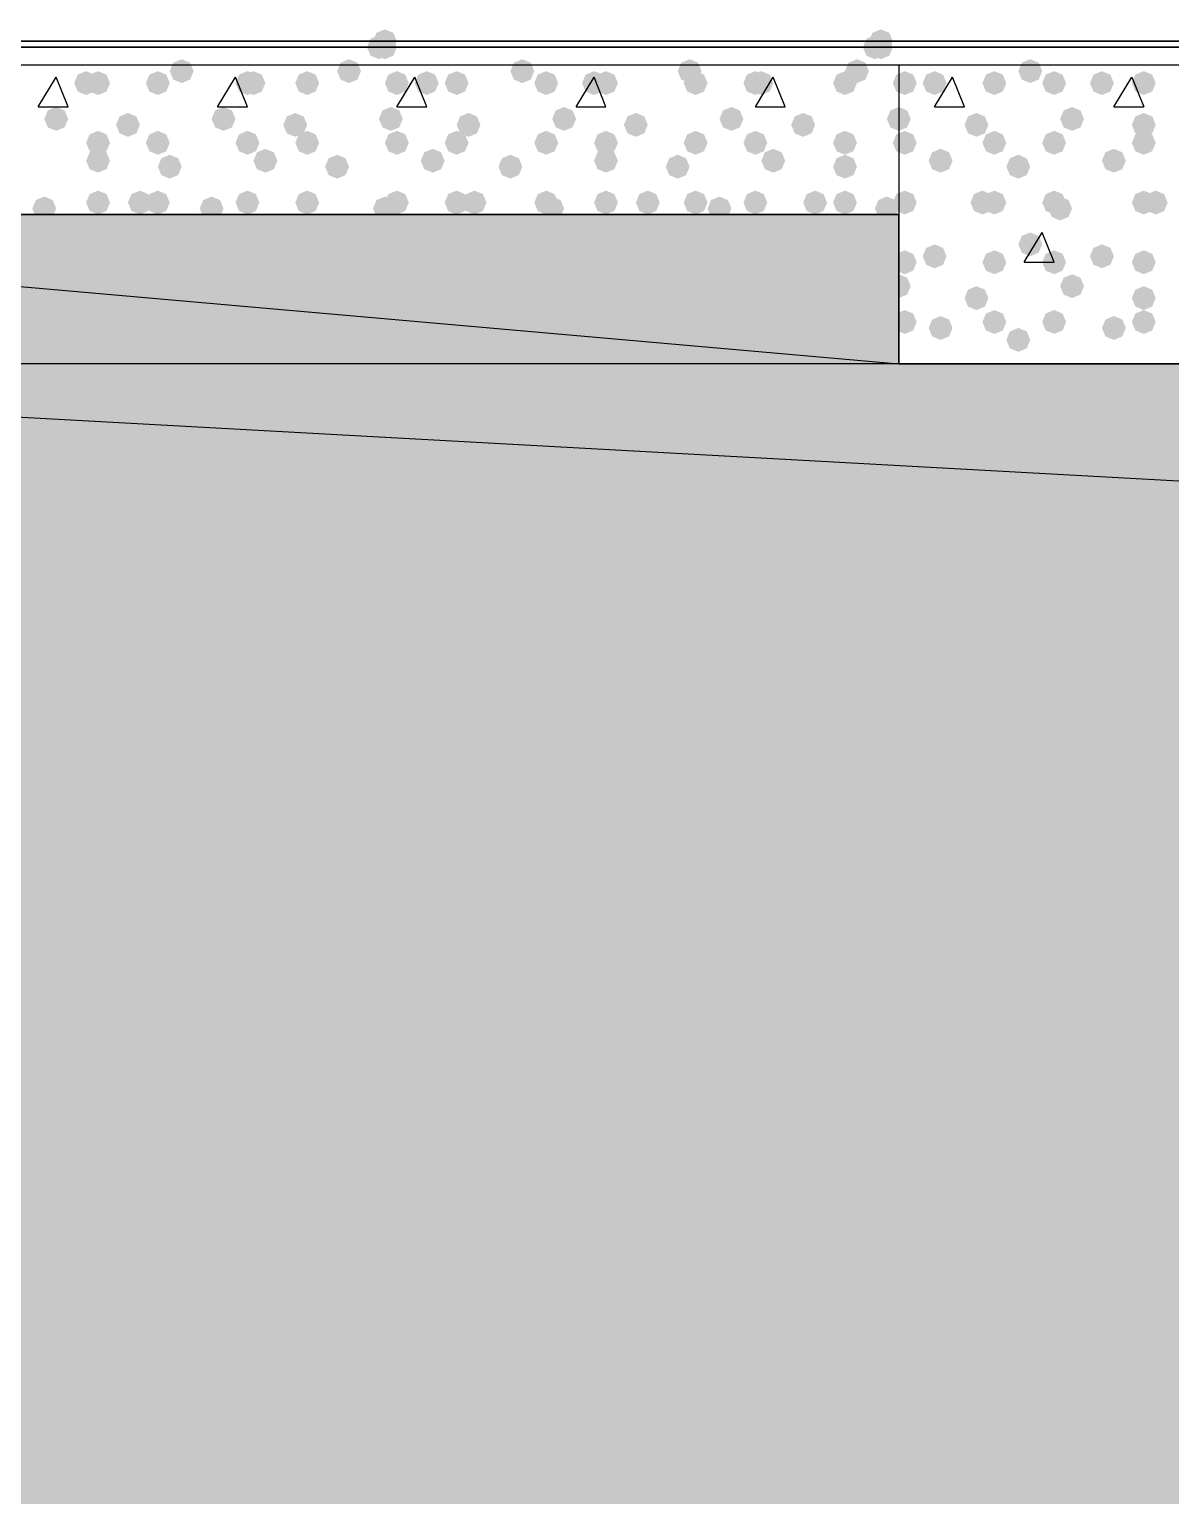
# Model space of a CAD drawing. Header units: millimetres. Extents: x 0 to 420, y 0 to 297.
# Drawn here: x 40.32 to 48.41, y 217.78 to 228.18 of the extents above; entities that cross this region are included whole.
import ezdxf

# ---------------------------------------------------------------- set-up
doc = ezdxf.new("R2010")
doc.units = ezdxf.units.MM
doc.layers.get('0').update_dxf_attribs({"linetype": 'CONTINUOUS'})

msp = doc.modelspace()

# ---------------------------------------------------------------- hatches: boundary and pattern name
at = {"true_color": 0x0000fe}
for points in [[(42.883667, 228.049667), (42.858796, 227.989871), (42.799, 227.965), (42.739204, 227.989871), (42.714333, 228.049667), (42.739204, 228.109462), (42.799, 228.134333), (42.858796, 228.109463)], [(42.926, 228.092), (42.901129, 228.032204), (42.841333, 228.007333), (42.781537, 228.032204), (42.756667, 228.092), (42.781537, 228.151796), (42.841333, 228.176667), (42.901129, 228.151796)], [(42.926, 228.049667), (42.901129, 227.989871), (42.841333, 227.965), (42.781537, 227.989871), (42.756667, 228.049667), (42.781537, 228.109462), (42.841333, 228.134333), (42.901129, 228.109463)], [(42.926, 228.049667), (42.901129, 227.989871), (42.841333, 227.965), (42.781537, 227.989871), (42.756667, 228.049667), (42.781537, 228.109462), (42.841333, 228.134333), (42.901129, 228.109463)], [(46.397333, 228.049667), (46.372463, 227.989871), (46.312667, 227.965), (46.252871, 227.989871), (46.228, 228.049667), (46.252871, 228.109462), (46.312667, 228.134333), (46.372462, 228.109463)], [(46.439667, 228.092), (46.414796, 228.032204), (46.355, 228.007333), (46.295204, 228.032204), (46.270333, 228.092), (46.295204, 228.151796), (46.355, 228.176667), (46.414796, 228.151796)], [(46.439667, 228.049667), (46.414796, 227.989871), (46.355, 227.965), (46.295204, 227.989871), (46.270333, 228.049667), (46.295204, 228.109462), (46.355, 228.134333), (46.414796, 228.109463)], [(46.439667, 228.049667), (46.414796, 227.989871), (46.355, 227.965), (46.295204, 227.989871), (46.270333, 228.049667), (46.295204, 228.109462), (46.355, 228.134333), (46.414796, 228.109463)]]:
    msp.add_hatch(color=0, dxfattribs=at).paths.add_polyline_path(points, flags=0)
at = {"true_color": 0x000007}
h = msp.add_hatch(color=0, dxfattribs=at)
h.paths.add_polyline_path([(32.215667, 228.049667), (380.661333, 228.049667)], flags=0)
h.paths.add_polyline_path([(380.661333, 228.049667), (32.215667, 228.049667)], flags=0)
at = {"true_color": 0x000008}
for points in [[(41.486667, 227.880333), (41.461796, 227.820537), (41.402, 227.795667), (41.342204, 227.820537), (41.317333, 227.880333), (41.342204, 227.940129), (41.402, 227.965), (41.461796, 227.940129)], [(42.672, 227.880333), (42.647129, 227.820537), (42.587333, 227.795667), (42.527538, 227.820537), (42.502667, 227.880333), (42.527537, 227.940129), (42.587333, 227.965), (42.647129, 227.940129)], [(43.899667, 227.880333), (43.874796, 227.820537), (43.815, 227.795667), (43.755204, 227.820537), (43.730333, 227.880333), (43.755204, 227.940129), (43.815, 227.965), (43.874796, 227.940129)], [(45.085, 227.880333), (45.060129, 227.820537), (45.000333, 227.795667), (44.940538, 227.820537), (44.915667, 227.880333), (44.940537, 227.940129), (45.000333, 227.965), (45.060129, 227.940129)], [(46.270333, 227.880333), (46.245463, 227.820537), (46.185667, 227.795667), (46.125871, 227.820537), (46.101, 227.880333), (46.125871, 227.940129), (46.185667, 227.965), (46.245462, 227.940129)], [(40.809333, 227.795667), (40.784462, 227.735871), (40.724667, 227.711), (40.664871, 227.735871), (40.64, 227.795667), (40.664871, 227.855462), (40.724667, 227.880333), (40.784462, 227.855463)], [(40.894, 227.795667), (40.869129, 227.735871), (40.809333, 227.711), (40.749538, 227.735871), (40.724667, 227.795667), (40.749537, 227.855462), (40.809333, 227.880333), (40.869129, 227.855463)], [(41.317333, 227.795667), (41.292463, 227.735871), (41.232667, 227.711), (41.172871, 227.735871), (41.148, 227.795667), (41.172871, 227.855462), (41.232667, 227.880333), (41.292462, 227.855463)], [(41.952333, 227.795667), (41.927463, 227.735871), (41.867667, 227.711), (41.807871, 227.735871), (41.783, 227.795667), (41.807871, 227.855462), (41.867667, 227.880333), (41.927462, 227.855463)], [(41.994667, 227.795667), (41.969796, 227.735871), (41.91, 227.711), (41.850204, 227.735871), (41.825333, 227.795667), (41.850204, 227.855462), (41.91, 227.880333), (41.969796, 227.855463)], [(42.375667, 227.795667), (42.350796, 227.735871), (42.291, 227.711), (42.231204, 227.735871), (42.206333, 227.795667), (42.231204, 227.855462), (42.291, 227.880333), (42.350796, 227.855463)], [(43.010667, 227.795667), (42.985796, 227.735871), (42.926, 227.711), (42.866204, 227.735871), (42.841333, 227.795667), (42.866204, 227.855462), (42.926, 227.880333), (42.985796, 227.855463)], [(43.222333, 227.795667), (43.197463, 227.735871), (43.137667, 227.711), (43.077871, 227.735871), (43.053, 227.795667), (43.077871, 227.855462), (43.137667, 227.880333), (43.197462, 227.855463)], [(43.434, 227.795667), (43.409129, 227.735871), (43.349333, 227.711), (43.289538, 227.735871), (43.264667, 227.795667), (43.289537, 227.855462), (43.349333, 227.880333), (43.409129, 227.855463)], [(44.069, 227.795667), (44.044129, 227.735871), (43.984333, 227.711), (43.924538, 227.735871), (43.899667, 227.795667), (43.924537, 227.855462), (43.984333, 227.880333), (44.044129, 227.855463)], [(44.407667, 227.795667), (44.382796, 227.735871), (44.323, 227.711), (44.263204, 227.735871), (44.238333, 227.795667), (44.263204, 227.855462), (44.323, 227.880333), (44.382796, 227.855463)], [(44.492333, 227.795667), (44.467463, 227.735871), (44.407667, 227.711), (44.347871, 227.735871), (44.323, 227.795667), (44.347871, 227.855462), (44.407667, 227.880333), (44.467462, 227.855463)], [(45.127333, 227.795667), (45.102463, 227.735871), (45.042667, 227.711), (44.982871, 227.735871), (44.958, 227.795667), (44.982871, 227.855462), (45.042667, 227.880333), (45.102462, 227.855463)], [(45.550667, 227.795667), (45.525796, 227.735871), (45.466, 227.711), (45.406204, 227.735871), (45.381333, 227.795667), (45.406204, 227.855462), (45.466, 227.880333), (45.525796, 227.855463)], [(45.593, 227.795667), (45.568129, 227.735871), (45.508333, 227.711), (45.448538, 227.735871), (45.423667, 227.795667), (45.448537, 227.855462), (45.508333, 227.880333), (45.568129, 227.855463)], [(46.185667, 227.795667), (46.160796, 227.735871), (46.101, 227.711), (46.041204, 227.735871), (46.016333, 227.795667), (46.041204, 227.855462), (46.101, 227.880333), (46.160796, 227.855463)], [(40.597667, 227.541667), (40.572796, 227.481871), (40.513, 227.457), (40.453204, 227.481871), (40.428333, 227.541667), (40.453204, 227.601462), (40.513, 227.626333), (40.572796, 227.601463)], [(41.783, 227.541667), (41.758129, 227.481871), (41.698333, 227.457), (41.638537, 227.481871), (41.613667, 227.541667), (41.638537, 227.601462), (41.698333, 227.626333), (41.758129, 227.601463)], [(42.968333, 227.541667), (42.943463, 227.481871), (42.883667, 227.457), (42.823871, 227.481871), (42.799, 227.541667), (42.823871, 227.601462), (42.883667, 227.626333), (42.943462, 227.601463)], [(44.196, 227.541667), (44.171129, 227.481871), (44.111333, 227.457), (44.051537, 227.481871), (44.026667, 227.541667), (44.051537, 227.601462), (44.111333, 227.626333), (44.171129, 227.601463)], [(45.381333, 227.541667), (45.356462, 227.481871), (45.296667, 227.457), (45.236871, 227.481871), (45.212, 227.541667), (45.236871, 227.601462), (45.296667, 227.626333), (45.356462, 227.601463)], [(41.105667, 227.499333), (41.080796, 227.439537), (41.021, 227.414667), (40.961204, 227.439537), (40.936333, 227.499333), (40.961204, 227.559129), (41.021, 227.584), (41.080796, 227.559129)], [(42.291, 227.499333), (42.266129, 227.439537), (42.206333, 227.414667), (42.146537, 227.439537), (42.121667, 227.499333), (42.146537, 227.559129), (42.206333, 227.584), (42.266129, 227.559129)], [(43.518667, 227.499333), (43.493796, 227.439537), (43.434, 227.414667), (43.374204, 227.439537), (43.349333, 227.499333), (43.374204, 227.559129), (43.434, 227.584), (43.493796, 227.559129)], [(44.704, 227.499333), (44.679129, 227.439537), (44.619333, 227.414667), (44.559538, 227.439537), (44.534667, 227.499333), (44.559537, 227.559129), (44.619333, 227.584), (44.679129, 227.559129)], [(45.889333, 227.499333), (45.864462, 227.439537), (45.804667, 227.414667), (45.744871, 227.439537), (45.72, 227.499333), (45.744871, 227.559129), (45.804667, 227.584), (45.864462, 227.559129)], [(40.894, 227.372333), (40.869129, 227.312537), (40.809333, 227.287667), (40.749538, 227.312537), (40.724667, 227.372333), (40.749537, 227.432129), (40.809333, 227.457), (40.869129, 227.432129)], [(41.317333, 227.372333), (41.292463, 227.312537), (41.232667, 227.287667), (41.172871, 227.312537), (41.148, 227.372333), (41.172871, 227.432129), (41.232667, 227.457), (41.292462, 227.432129)], [(41.952333, 227.372333), (41.927463, 227.312537), (41.867667, 227.287667), (41.807871, 227.312537), (41.783, 227.372333), (41.807871, 227.432129), (41.867667, 227.457), (41.927462, 227.432129)], [(42.375667, 227.372333), (42.350796, 227.312537), (42.291, 227.287667), (42.231204, 227.312537), (42.206333, 227.372333), (42.231204, 227.432129), (42.291, 227.457), (42.350796, 227.432129)], [(43.010667, 227.372333), (42.985796, 227.312537), (42.926, 227.287667), (42.866204, 227.312537), (42.841333, 227.372333), (42.866204, 227.432129), (42.926, 227.457), (42.985796, 227.432129)], [(43.434, 227.372333), (43.409129, 227.312537), (43.349333, 227.287667), (43.289538, 227.312537), (43.264667, 227.372333), (43.289537, 227.432129), (43.349333, 227.457), (43.409129, 227.432129)], [(44.069, 227.372333), (44.044129, 227.312537), (43.984333, 227.287667), (43.924538, 227.312537), (43.899667, 227.372333), (43.924537, 227.432129), (43.984333, 227.457), (44.044129, 227.432129)], [(44.492333, 227.372333), (44.467463, 227.312537), (44.407667, 227.287667), (44.347871, 227.312537), (44.323, 227.372333), (44.347871, 227.432129), (44.407667, 227.457), (44.467462, 227.432129)], [(45.127333, 227.372333), (45.102463, 227.312537), (45.042667, 227.287667), (44.982871, 227.312537), (44.958, 227.372333), (44.982871, 227.432129), (45.042667, 227.457), (45.102462, 227.432129)], [(45.550667, 227.372333), (45.525796, 227.312537), (45.466, 227.287667), (45.406204, 227.312537), (45.381333, 227.372333), (45.406204, 227.432129), (45.466, 227.457), (45.525796, 227.432129)], [(46.185667, 227.372333), (46.160796, 227.312537), (46.101, 227.287667), (46.041204, 227.312537), (46.016333, 227.372333), (46.041204, 227.432129), (46.101, 227.457), (46.160796, 227.432129)], [(40.894, 227.245333), (40.869129, 227.185537), (40.809333, 227.160667), (40.749538, 227.185537), (40.724667, 227.245333), (40.749537, 227.305129), (40.809333, 227.33), (40.869129, 227.305129)], [(42.079333, 227.245333), (42.054462, 227.185537), (41.994667, 227.160667), (41.934871, 227.185537), (41.91, 227.245333), (41.934871, 227.305129), (41.994667, 227.33), (42.054462, 227.305129)], [(43.264667, 227.245333), (43.239796, 227.185537), (43.18, 227.160667), (43.120204, 227.185537), (43.095333, 227.245333), (43.120204, 227.305129), (43.18, 227.33), (43.239796, 227.305129)], [(44.492333, 227.245333), (44.467463, 227.185537), (44.407667, 227.160667), (44.347871, 227.185537), (44.323, 227.245333), (44.347871, 227.305129), (44.407667, 227.33), (44.467462, 227.305129)], [(45.677667, 227.245333), (45.652796, 227.185537), (45.593, 227.160667), (45.533204, 227.185537), (45.508333, 227.245333), (45.533204, 227.305129), (45.593, 227.33), (45.652796, 227.305129)], [(41.402, 227.203), (41.377129, 227.143204), (41.317333, 227.118333), (41.257538, 227.143204), (41.232667, 227.203), (41.257537, 227.262796), (41.317333, 227.287667), (41.377129, 227.262796)], [(42.587333, 227.203), (42.562463, 227.143204), (42.502667, 227.118333), (42.442871, 227.143204), (42.418, 227.203), (42.442871, 227.262796), (42.502667, 227.287667), (42.562462, 227.262796)], [(43.815, 227.203), (43.790129, 227.143204), (43.730333, 227.118333), (43.670538, 227.143204), (43.645667, 227.203), (43.670537, 227.262796), (43.730333, 227.287667), (43.790129, 227.262796)], [(45.000333, 227.203), (44.975463, 227.143204), (44.915667, 227.118333), (44.855871, 227.143204), (44.831, 227.203), (44.855871, 227.262796), (44.915667, 227.287667), (44.975462, 227.262796)], [(46.185667, 227.203), (46.160796, 227.143204), (46.101, 227.118333), (46.041204, 227.143204), (46.016333, 227.203), (46.041204, 227.262796), (46.101, 227.287667), (46.160796, 227.262796)], [(40.513, 226.906667), (40.488129, 226.846871), (40.428333, 226.822), (40.368537, 226.846871), (40.343667, 226.906667), (40.368537, 226.966462), (40.428333, 226.991333), (40.488129, 226.966463)], [(40.894, 226.949), (40.869129, 226.889204), (40.809333, 226.864333), (40.749538, 226.889204), (40.724667, 226.949), (40.749537, 227.008796), (40.809333, 227.033667), (40.869129, 227.008796)], [(41.190333, 226.949), (41.165463, 226.889204), (41.105667, 226.864333), (41.045871, 226.889204), (41.021, 226.949), (41.045871, 227.008796), (41.105667, 227.033667), (41.165462, 227.008796)], [(41.317333, 226.949), (41.292463, 226.889204), (41.232667, 226.864333), (41.172871, 226.889204), (41.148, 226.949), (41.172871, 227.008796), (41.232667, 227.033667), (41.292462, 227.008796)], [(41.698333, 226.906667), (41.673463, 226.846871), (41.613667, 226.822), (41.553871, 226.846871), (41.529, 226.906667), (41.553871, 226.966462), (41.613667, 226.991333), (41.673462, 226.966463)], [(41.952333, 226.949), (41.927463, 226.889204), (41.867667, 226.864333), (41.807871, 226.889204), (41.783, 226.949), (41.807871, 227.008796), (41.867667, 227.033667), (41.927462, 227.008796)], [(42.375667, 226.949), (42.350796, 226.889204), (42.291, 226.864333), (42.231204, 226.889204), (42.206333, 226.949), (42.231204, 227.008796), (42.291, 227.033667), (42.350796, 227.008796)], [(42.375667, 226.949), (42.350796, 226.889204), (42.291, 226.864333), (42.231204, 226.889204), (42.206333, 226.949), (42.231204, 227.008796), (42.291, 227.033667), (42.350796, 227.008796)], [(42.926, 226.906667), (42.901129, 226.846871), (42.841333, 226.822), (42.781537, 226.846871), (42.756667, 226.906667), (42.781537, 226.966462), (42.841333, 226.991333), (42.901129, 226.966463)], [(43.010667, 226.949), (42.985796, 226.889204), (42.926, 226.864333), (42.866204, 226.889204), (42.841333, 226.949), (42.866204, 227.008796), (42.926, 227.033667), (42.985796, 227.008796)], [(43.434, 226.949), (43.409129, 226.889204), (43.349333, 226.864333), (43.289538, 226.889204), (43.264667, 226.949), (43.289537, 227.008796), (43.349333, 227.033667), (43.409129, 227.008796)], [(43.561, 226.949), (43.536129, 226.889204), (43.476333, 226.864333), (43.416537, 226.889204), (43.391667, 226.949), (43.416537, 227.008796), (43.476333, 227.033667), (43.536129, 227.008796)], [(44.069, 226.949), (44.044129, 226.889204), (43.984333, 226.864333), (43.924538, 226.889204), (43.899667, 226.949), (43.924537, 227.008796), (43.984333, 227.033667), (44.044129, 227.008796)], [(44.111333, 226.906667), (44.086462, 226.846871), (44.026667, 226.822), (43.966871, 226.846871), (43.942, 226.906667), (43.966871, 226.966462), (44.026667, 226.991333), (44.086462, 226.966463)], [(44.492333, 226.949), (44.467463, 226.889204), (44.407667, 226.864333), (44.347871, 226.889204), (44.323, 226.949), (44.347871, 227.008796), (44.407667, 227.033667), (44.467462, 227.008796)], [(44.788667, 226.949), (44.763796, 226.889204), (44.704, 226.864333), (44.644204, 226.889204), (44.619333, 226.949), (44.644204, 227.008796), (44.704, 227.033667), (44.763796, 227.008796)], [(45.127333, 226.949), (45.102463, 226.889204), (45.042667, 226.864333), (44.982871, 226.889204), (44.958, 226.949), (44.982871, 227.008796), (45.042667, 227.033667), (45.102462, 227.008796)], [(45.296667, 226.906667), (45.271796, 226.846871), (45.212, 226.822), (45.152204, 226.846871), (45.127333, 226.906667), (45.152204, 226.966462), (45.212, 226.991333), (45.271796, 226.966463)], [(45.550667, 226.949), (45.525796, 226.889204), (45.466, 226.864333), (45.406204, 226.889204), (45.381333, 226.949), (45.406204, 227.008796), (45.466, 227.033667), (45.525796, 227.008796)], [(45.974, 226.949), (45.949129, 226.889204), (45.889333, 226.864333), (45.829538, 226.889204), (45.804667, 226.949), (45.829537, 227.008796), (45.889333, 227.033667), (45.949129, 227.008796)], [(46.185667, 226.949), (46.160796, 226.889204), (46.101, 226.864333), (46.041204, 226.889204), (46.016333, 226.949), (46.041204, 227.008796), (46.101, 227.033667), (46.160796, 227.008796)], [(46.482, 226.906667), (46.457129, 226.846871), (46.397333, 226.822), (46.337538, 226.846871), (46.312667, 226.906667), (46.337537, 226.966462), (46.397333, 226.991333), (46.457129, 226.966463)]]:
    msp.add_hatch(color=0, dxfattribs=at).paths.add_polyline_path(points, flags=0)
at = {"true_color": 0x000007}
for points in [[(47.498, 227.880333), (47.473129, 227.820537), (47.413333, 227.795667), (47.353537, 227.820537), (47.328667, 227.880333), (47.353537, 227.940129), (47.413333, 227.965), (47.473129, 227.940129)], [(46.609, 227.795667), (46.584129, 227.735871), (46.524333, 227.711), (46.464538, 227.735871), (46.439667, 227.795667), (46.464537, 227.855462), (46.524333, 227.880333), (46.584129, 227.855463)], [(46.820667, 227.795667), (46.795796, 227.735871), (46.736, 227.711), (46.676204, 227.735871), (46.651333, 227.795667), (46.676204, 227.855462), (46.736, 227.880333), (46.795796, 227.855463)], [(47.244, 227.795667), (47.219129, 227.735871), (47.159333, 227.711), (47.099538, 227.735871), (47.074667, 227.795667), (47.099537, 227.855462), (47.159333, 227.880333), (47.219129, 227.855463)], [(47.667333, 227.795667), (47.642463, 227.735871), (47.582667, 227.711), (47.522871, 227.735871), (47.498, 227.795667), (47.522871, 227.855462), (47.582667, 227.880333), (47.642462, 227.855463)], [(48.006, 227.795667), (47.981129, 227.735871), (47.921333, 227.711), (47.861537, 227.735871), (47.836667, 227.795667), (47.861537, 227.855462), (47.921333, 227.880333), (47.981129, 227.855463)], [(48.302333, 227.795667), (48.277463, 227.735871), (48.217667, 227.711), (48.157871, 227.735871), (48.133, 227.795667), (48.157871, 227.855462), (48.217667, 227.880333), (48.277462, 227.855463)], [(46.566667, 227.541667), (46.541796, 227.481871), (46.482, 227.457), (46.422204, 227.481871), (46.397333, 227.541667), (46.422204, 227.601462), (46.482, 227.626333), (46.541796, 227.601463)], [(47.794333, 227.541667), (47.769462, 227.481871), (47.709667, 227.457), (47.649871, 227.481871), (47.625, 227.541667), (47.649871, 227.601462), (47.709667, 227.626333), (47.769462, 227.601463)], [(47.117, 227.499333), (47.092129, 227.439537), (47.032333, 227.414667), (46.972538, 227.439537), (46.947667, 227.499333), (46.972537, 227.559129), (47.032333, 227.584), (47.092129, 227.559129)], [(48.302333, 227.499333), (48.277463, 227.439537), (48.217667, 227.414667), (48.157871, 227.439537), (48.133, 227.499333), (48.157871, 227.559129), (48.217667, 227.584), (48.277462, 227.559129)], [(46.609, 227.372333), (46.584129, 227.312537), (46.524333, 227.287667), (46.464538, 227.312537), (46.439667, 227.372333), (46.464537, 227.432129), (46.524333, 227.457), (46.584129, 227.432129)], [(47.244, 227.372333), (47.219129, 227.312537), (47.159333, 227.287667), (47.099538, 227.312537), (47.074667, 227.372333), (47.099537, 227.432129), (47.159333, 227.457), (47.219129, 227.432129)], [(47.667333, 227.372333), (47.642463, 227.312537), (47.582667, 227.287667), (47.522871, 227.312537), (47.498, 227.372333), (47.522871, 227.432129), (47.582667, 227.457), (47.642462, 227.432129)], [(48.302333, 227.372333), (48.277463, 227.312537), (48.217667, 227.287667), (48.157871, 227.312537), (48.133, 227.372333), (48.157871, 227.432129), (48.217667, 227.457), (48.277462, 227.432129)], [(46.863, 227.245333), (46.838129, 227.185537), (46.778333, 227.160667), (46.718537, 227.185537), (46.693667, 227.245333), (46.718537, 227.305129), (46.778333, 227.33), (46.838129, 227.305129)], [(48.090667, 227.245333), (48.065796, 227.185537), (48.006, 227.160667), (47.946204, 227.185537), (47.921333, 227.245333), (47.946204, 227.305129), (48.006, 227.33), (48.065796, 227.305129)], [(47.413333, 227.203), (47.388463, 227.143204), (47.328667, 227.118333), (47.268871, 227.143204), (47.244, 227.203), (47.268871, 227.262796), (47.328667, 227.287667), (47.388462, 227.262796)], [(46.609, 226.949), (46.584129, 226.889204), (46.524333, 226.864333), (46.464538, 226.889204), (46.439667, 226.949), (46.464537, 227.008796), (46.524333, 227.033667), (46.584129, 227.008796)], [(47.159333, 226.949), (47.134462, 226.889204), (47.074667, 226.864333), (47.014871, 226.889204), (46.99, 226.949), (47.014871, 227.008796), (47.074667, 227.033667), (47.134462, 227.008796)], [(47.244, 226.949), (47.219129, 226.889204), (47.159333, 226.864333), (47.099538, 226.889204), (47.074667, 226.949), (47.099537, 227.008796), (47.159333, 227.033667), (47.219129, 227.008796)], [(47.667333, 226.949), (47.642463, 226.889204), (47.582667, 226.864333), (47.522871, 226.889204), (47.498, 226.949), (47.522871, 227.008796), (47.582667, 227.033667), (47.642462, 227.008796)], [(47.709667, 226.906667), (47.684796, 226.846871), (47.625, 226.822), (47.565204, 226.846871), (47.540333, 226.906667), (47.565204, 226.966462), (47.625, 226.991333), (47.684796, 226.966463)], [(48.302333, 226.949), (48.277463, 226.889204), (48.217667, 226.864333), (48.157871, 226.889204), (48.133, 226.949), (48.157871, 227.008796), (48.217667, 227.033667), (48.277462, 227.008796)], [(48.387, 226.949), (48.362129, 226.889204), (48.302333, 226.864333), (48.242538, 226.889204), (48.217667, 226.949), (48.242537, 227.008796), (48.302333, 227.033667), (48.362129, 227.008796)], [(47.498, 226.652667), (47.473129, 226.592871), (47.413333, 226.568), (47.353537, 226.592871), (47.328667, 226.652667), (47.353537, 226.712462), (47.413333, 226.737333), (47.473129, 226.712463)], [(46.609, 226.525667), (46.584129, 226.465871), (46.524333, 226.441), (46.464538, 226.465871), (46.439667, 226.525667), (46.464537, 226.585462), (46.524333, 226.610333), (46.584129, 226.585463)], [(46.820667, 226.568), (46.795796, 226.508204), (46.736, 226.483333), (46.676204, 226.508204), (46.651333, 226.568), (46.676204, 226.627796), (46.736, 226.652667), (46.795796, 226.627796)], [(47.244, 226.525667), (47.219129, 226.465871), (47.159333, 226.441), (47.099538, 226.465871), (47.074667, 226.525667), (47.099537, 226.585462), (47.159333, 226.610333), (47.219129, 226.585463)], [(47.667333, 226.525667), (47.642463, 226.465871), (47.582667, 226.441), (47.522871, 226.465871), (47.498, 226.525667), (47.522871, 226.585462), (47.582667, 226.610333), (47.642462, 226.585463)], [(48.006, 226.568), (47.981129, 226.508204), (47.921333, 226.483333), (47.861537, 226.508204), (47.836667, 226.568), (47.861537, 226.627796), (47.921333, 226.652667), (47.981129, 226.627796)], [(48.302333, 226.525667), (48.277463, 226.465871), (48.217667, 226.441), (48.157871, 226.465871), (48.133, 226.525667), (48.157871, 226.585462), (48.217667, 226.610333), (48.277462, 226.585463)], [(46.566667, 226.356333), (46.541796, 226.296537), (46.482, 226.271667), (46.422204, 226.296537), (46.397333, 226.356333), (46.422204, 226.416129), (46.482, 226.441), (46.541796, 226.416129)], [(47.117, 226.271667), (47.092129, 226.211871), (47.032333, 226.187), (46.972538, 226.211871), (46.947667, 226.271667), (46.972537, 226.331462), (47.032333, 226.356333), (47.092129, 226.331463)], [(47.794333, 226.356333), (47.769462, 226.296537), (47.709667, 226.271667), (47.649871, 226.296537), (47.625, 226.356333), (47.649871, 226.416129), (47.709667, 226.441), (47.769462, 226.416129)], [(48.302333, 226.271667), (48.277463, 226.211871), (48.217667, 226.187), (48.157871, 226.211871), (48.133, 226.271667), (48.157871, 226.331462), (48.217667, 226.356333), (48.277462, 226.331463)], [(46.609, 226.102333), (46.584129, 226.042537), (46.524333, 226.017667), (46.464538, 226.042537), (46.439667, 226.102333), (46.464537, 226.162129), (46.524333, 226.187), (46.584129, 226.162129)], [(47.244, 226.102333), (47.219129, 226.042537), (47.159333, 226.017667), (47.099538, 226.042537), (47.074667, 226.102333), (47.099537, 226.162129), (47.159333, 226.187), (47.219129, 226.162129)], [(47.667333, 226.102333), (47.642463, 226.042537), (47.582667, 226.017667), (47.522871, 226.042537), (47.498, 226.102333), (47.522871, 226.162129), (47.582667, 226.187), (47.642462, 226.162129)], [(48.302333, 226.102333), (48.277463, 226.042537), (48.217667, 226.017667), (48.157871, 226.042537), (48.133, 226.102333), (48.157871, 226.162129), (48.217667, 226.187), (48.277462, 226.162129)], [(46.863, 226.06), (46.838129, 226.000204), (46.778333, 225.975333), (46.718537, 226.000204), (46.693667, 226.06), (46.718537, 226.119796), (46.778333, 226.144667), (46.838129, 226.119796)], [(47.413333, 225.975333), (47.388463, 225.915537), (47.328667, 225.890667), (47.268871, 225.915537), (47.244, 225.975333), (47.268871, 226.035129), (47.328667, 226.06), (47.388462, 226.035129)], [(48.090667, 226.06), (48.065796, 226.000204), (48.006, 225.975333), (47.946204, 226.000204), (47.921333, 226.06), (47.946204, 226.119796), (48.006, 226.144667), (48.065796, 226.119796)]]:
    msp.add_hatch(color=0, dxfattribs=at).paths.add_polyline_path(points, flags=0)
at = {"true_color": 0x000008}
h = msp.add_hatch(color=0, dxfattribs=at)
h.paths.add_polyline_path([(46.482, 226.864333), (34.459333, 226.864333), (46.482, 225.806)], flags=0)
h.paths.add_polyline_path([(34.459333, 226.864333), (46.482, 225.806), (34.459333, 225.806)], flags=0)
h = msp.add_hatch(color=0, dxfattribs=at)
h.paths.add_polyline_path([(379.518333, 225.806), (33.401, 225.806), (379.518333, 206.756)], flags=0)
h.paths.add_polyline_path([(33.401, 225.806), (379.518333, 206.756), (33.401, 206.756)], flags=0)

# ---------------------------------------------------------------- linework, layer by layer
at = {"color": 0, "true_color": 0x000007}
for points in [[(380.703667, 228.092), (32.173333, 228.092), (32.173333, 228.049667)], [(380.703667, 228.092), (32.215667, 228.092), (380.703667, 228.092), (32.215667, 228.049667)], [(32.215667, 228.049667), (380.703667, 228.049667)], [(32.215667, 228.049667), (380.661333, 228.049667), (380.703667, 228.049667)], [(32.215667, 228.049667), (380.661333, 228.049667)], [(46.482, 227.922667), (34.459333, 227.922667)], [(46.736, 227.626333), (46.863, 227.838)], [(46.947667, 227.626333), (46.863, 227.838)], [(48.006, 227.626333), (48.133, 227.838), (48.217667, 227.626333)], [(46.736, 227.626333), (46.947667, 227.626333)], [(48.006, 227.626333), (48.217667, 227.626333)], [(34.459333, 226.864333), (46.482, 226.864333)], [(47.371, 226.525667), (47.498, 226.737333)], [(47.582667, 226.525667), (47.498, 226.737333)], [(47.371, 226.525667), (47.582667, 226.525667)]]:
    msp.add_lwpolyline(points, dxfattribs=at)
for points in [[(32.215667, 228.049667), (380.703667, 228.049667)], [(32.215667, 228.049667), (380.661333, 228.049667)], [(380.661333, 228.049667), (32.215667, 228.049667)], [(46.482, 227.922667), (46.482, 225.806), (48.598667, 225.806), (48.598667, 227.922667)]]:
    msp.add_lwpolyline(points, close=True, dxfattribs=at)
at = {"color": 0, "true_color": 0x000008}
for points in [[(40.386, 227.626333), (40.513, 227.838)], [(40.597667, 227.626333), (40.513, 227.838)], [(41.656, 227.626333), (41.783, 227.838)], [(41.867667, 227.626333), (41.783, 227.838)], [(42.926, 227.626333), (43.053, 227.838)], [(43.137667, 227.626333), (43.053, 227.838)], [(44.196, 227.626333), (44.323, 227.838)], [(44.407667, 227.626333), (44.323, 227.838)], [(45.466, 227.626333), (45.593, 227.838)], [(45.677667, 227.626333), (45.593, 227.838)], [(40.386, 227.626333), (40.597667, 227.626333)], [(41.656, 227.626333), (41.867667, 227.626333)], [(42.926, 227.626333), (43.137667, 227.626333)], [(44.196, 227.626333), (44.407667, 227.626333)], [(45.466, 227.626333), (45.677667, 227.626333)]]:
    msp.add_lwpolyline(points, dxfattribs=at)
for points in [[(46.482, 226.864333), (34.459333, 226.864333), (46.482, 225.806)], [(34.459333, 226.864333), (46.482, 225.806), (34.459333, 225.806)], [(379.518333, 225.806), (33.401, 225.806), (379.518333, 206.756)], [(33.401, 225.806), (379.518333, 206.756), (33.401, 206.756)]]:
    msp.add_lwpolyline(points, close=True, dxfattribs=at)

doc.saveas('drawing.dxf')
